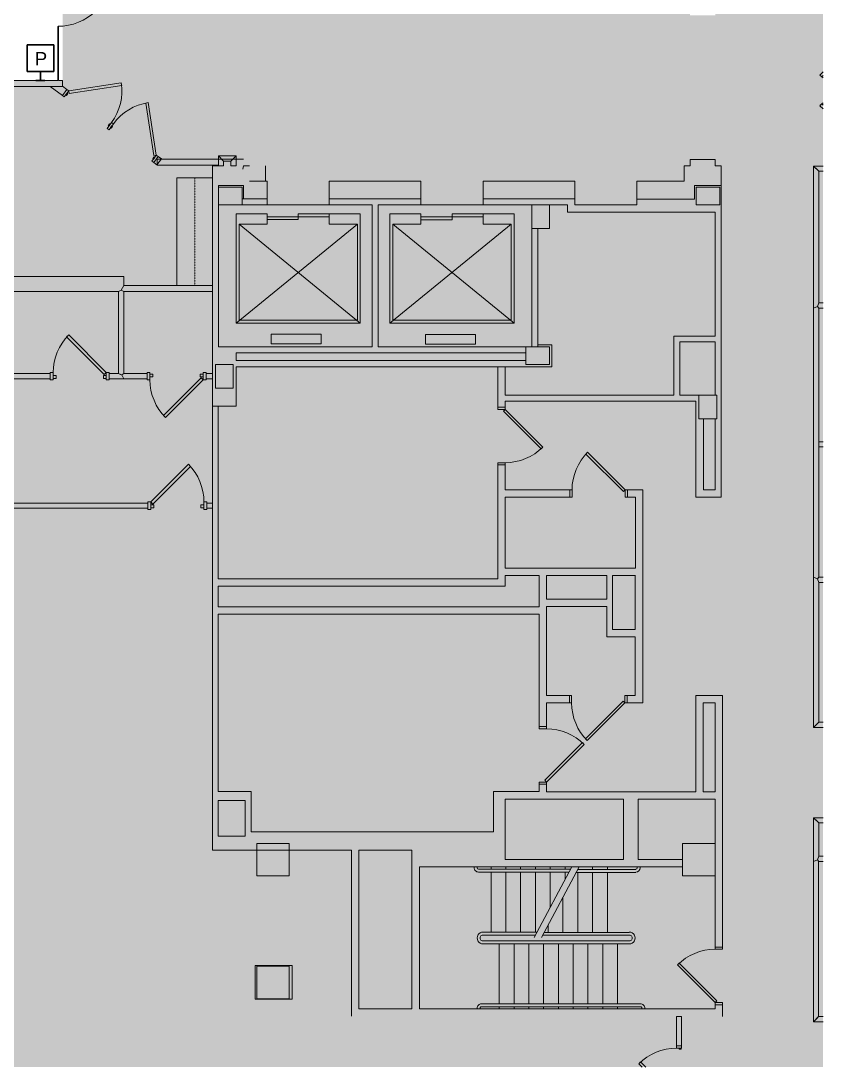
# Model space of a CAD drawing. Header units: inches. Extents: x 240 to 2120, y -1901 to 112.
# Drawn here: x 1568 to 2111, y -1901 to -1194 of the extents above; entities that cross this region are included whole.
import ezdxf

# ---------------------------------------------------------------- set-up
doc = ezdxf.new("R2010")
doc.units = ezdxf.units.IN
doc.header["$MEASUREMENT"] = 0
doc.linetypes.add('IMPORT-HIDDEN4 _2_', pattern=[0.09375, 0.0625, -0.03125])
doc.layers.get('DefPoints').update_dxf_attribs({"lineweight": 9})
for name, color, linetype, lineweight in [('8th floor - 800-805 background_dwg', 8, 'Continuous', 9), ('A-ANNO-NOTE', 131, 'Continuous', 13), ('A-DETL-GENF', 92, 'Continuous', 9), ('A-DOOR', 31, 'Continuous', 13), ('A-Door-Exst', 7, 'Continuous', 9), ('A-Wall-Bldg', 7, 'Continuous', 9), ('A-Wall-Exst', 7, 'Continuous', 9), ('A-WALL-PATT', 111, 'Continuous', 13), ('I-WALL', 2, 'Continuous', 13)]:
    doc.layers.add(name, color=color, linetype=linetype, lineweight=lineweight)
doc.styles.add('Arial', font='arial.ttf', dxfattribs={"height": 9})

# ---------------------------------------------------------------- blocks, each defined once
blk = doc.blocks.new('Single Glass Door - 36_ x 84_-4822611-FIRST FLOOR POWER _ SIGNAL')
at = {"layer": 'A-DOOR', "color": 8, "lineweight": 20}
for p, q in [((17.40625, -0.25), (17.90625, -0.25)), ((17.40625, -36.0625), (17.40625, -0.25)), ((17.90625, -0.25), (17.90625, -36.0625)), ((17.90625, -36.0625), (17.40625, -36.0625))]:
    blk.add_line(p, q, dxfattribs=at)
at = {"layer": 'A-DOOR', "lineweight": 9}
blk.add_arc((17.90625, -0.25), 35.8125, 179.5, 270, dxfattribs=at)
blk = doc.blocks.new('8th floor - 800-805 background_dwg-4807125-FIRST FLOOR POWER _ SIGNAL')
at = {"layer": 'A-Wall-Bldg'}
h = blk.add_hatch(color=256, dxfattribs=at)
h.paths.add_polyline_path([(2286.36, 1287.4), (2278.49, 1287.4), (2278.49, 1282.4), (2281.36, 1282.4), (2281.33, 1082.4), (2185.33, 1082.42), (2185.35, 1260.41), (2180.35, 1260.41), (2180.35, 1230.42), (2139.44, 1230.43), (2139.44, 1282.43), (2239.49, 1282.43), (2239.49, 1287.41), (2069.44, 1287.41), (2069.44, 1269.43), (2134.44, 1269.43), (2134.43, 1168.43), (2129.4, 1168.43), (2129.4, 1163.43), (2134.43, 1163.43), (2134.43, 1132.43), (2161.56, 1132.42), (2161.55, 968.64), (2134.41, 968.64), (2134.41, 946.41), (2014.41, 946.43), (2014.43, 1163.44), (2090.4, 1163.43), (2090.4, 1168.43), (2074.43, 1168.44), (2074.43, 1183.86), (2069.43, 1183.86), (2069.42, 1168.43), (2009.31, 1168.44), (2009.32, 1209.11), (2029.85, 1209.11), (2029.86, 1228.44), (2069.44, 1228.43), (2069.44, 1222.86), (2074.44, 1222.87), (2074.44, 1233.44), (1930.37, 1233.45), (1930.37, 1223.17), (1935.38, 1223.17), (1935.38, 1228.45), (1983.38, 1228.45), (1983.37, 1140.44), (1935.37, 1140.46), (1935.37, 1184.17), (1930.37, 1184.17), (1930.37, 1140.45), (1913.51, 1140.45), (1913.51, 1135.45), (1990.43, 1135.44), (1990.42, 946.43), (1873.7, 946.42), (1873.7, 942.46), (2173.94, 942.42), (2173.95, 972.42), (2169.41, 972.42), (2169.42, 994.42), (2173.95, 994.42), (2173.96, 1036.42), (2286.32, 1036.4), (2286.36, 1282.4)], flags=0)
h.paths.add_polyline_path([(2281.33, 1077.4), (2281.32, 1041.4), (2173.96, 1041.42), (2173.96, 1077.42), (2281.33, 1077.42)], flags=0)
h.paths.add_polyline_path([(2180.35, 1140.89), (2180.34, 1140.42), (2139.43, 1140.43), (2139.44, 1220.43), (2180.35, 1220.42)], flags=0)
h.paths.add_polyline_path([(2164.41, 964.64), (2164.41, 946.41), (2140.41, 946.43), (2140.41, 964.65), (2161.55, 964.64)], flags=0)
h.paths.add_polyline_path([(2134.44, 1274.43), (2134.44, 1274.43), (2074.44, 1274.43), (2074.44, 1282.44), (2134.44, 1282.41)], flags=0)
h.paths.add_polyline_path([(2024.85, 1228.44), (2024.84, 1213.1), (1988.38, 1213.11), (1988.38, 1228.45), (2024.85, 1228.45)], flags=0)
h.paths.add_polyline_path([(2009.43, 946.43), (2009.41, 946.43), (1995.41, 946.44), (1995.43, 1140.44), (1988.36, 1140.45), (1988.38, 1163.45), (2009.43, 1163.43), (2009.43, 1121.52)], flags=0)
h.paths.add_polyline_path([(2004.32, 1209.11), (2004.3, 1168.44), (1988.37, 1168.44), (1988.38, 1209.11), (2004.31, 1209.11)], flags=0)
h = blk.add_hatch(color=256, dxfattribs=at)
h.paths.add_polyline_path([(1733.74, 1265.49), (1733.74, 1268.51), (1724.72, 1268.51), (1724.72, 1286.48), (1711.37, 1286.45), (1711.37, 1282.48), (1706.97, 1282.48), (1706.97, 1265.49), (1711.37, 1265.49), (1711.37, 1261.48), (1721.73, 1261.48), (1721.73, 1229.47), (1733.74, 1229.47), (1733.74, 1261.48)], flags=0)
h.paths.add_polyline_path([(1733.72, 1170.47), (1733.72, 1187.47), (1721.73, 1187.47), (1721.72, 1125.47), (1733.72, 1125.47)], flags=0)
h.paths.add_polyline_path([(1733.71, 1050.47), (1733.71, 1083.47), (1721.71, 1083.47), (1721.7, 1021.47), (1733.71, 1021.47)], flags=0)
h = blk.add_hatch(color=256, dxfattribs=at)
h.paths.add_polyline_path([(1935.38, 1269.44), (1935.38, 1286.45), (1724.72, 1286.45), (1724.72, 1268.51), (1733.74, 1268.51), (1733.74, 1229.47), (1737.74, 1229.47), (1737.73, 1187.47), (1733.73, 1187.47), (1733.72, 1125.47), (1737.73, 1125.47), (1737.73, 1182.47), (1742.73, 1182.47), (1742.75, 1282.48), (1826.38, 1282.47), (1826.38, 1254.47), (1866.38, 1254.46), (1866.36, 1140.46), (1847.2, 1140.46), (1847.2, 1135.46), (1874.51, 1135.46), (1874.51, 1140.46), (1870.37, 1140.46), (1870.38, 1269.45), (1930.38, 1269.45)], flags=0)
h.paths.add_polyline_path([(1930.38, 1282.46), (1930.38, 1274.45), (1882.34, 1274.45), (1882.33, 1271.46), (1866.38, 1271.46), (1866.38, 1258.46), (1830.38, 1258.47), (1830.39, 1282.47), (1866.38, 1282.47), (1866.38, 1283.6), (1882.34, 1283.6), (1882.34, 1282.46), (1930.38, 1282.46)], flags=0)
h.paths.add_polyline_path([(1753.73, 1170.47), (1737.73, 1158.47), (1753.73, 1158.47), (1753.73, 1162.46)], flags=0)
h.paths.add_polyline_path([(1737.74, 1282.48), (1737.73, 1269.48), (1737.73, 1269.48), (1725.73, 1269.48), (1725.74, 1285.48), (1737.74, 1285.48), (1737.74, 1283.6)], flags=0)
for points in [[(1737.74, 1285.48), (1725.74, 1285.48), (1725.74, 1269.48), (1737.74, 1269.48), (1737.74, 1283.6)], [(1882.34, 1283.6), (1866.38, 1283.6), (1866.38, 1271.46), (1882.33, 1271.46), (1882.34, 1283.37)], [(2191.44, 1282.41), (2169.44, 1282.41), (2169.44, 1260.41), (2191.44, 1260.42), (2191.44, 1269.43)], [(1753.73, 1170.47), (1737.73, 1170.47), (1737.73, 1158.47), (1753.73, 1170.47)], [(1845.74, 1170.46), (1833.73, 1170.46), (1833.73, 1154.46), (1845.73, 1154.46), (1845.73, 1162.46)], [(1833.73, 1162.46), (1753.73, 1162.46), (1753.73, 1158.47), (1833.73, 1158.46), (1833.73, 1160.66)], [(2191.42, 994.42), (2169.42, 994.42), (2169.42, 972.42), (2191.42, 972.42)], [(2274.42, 994.41), (2252.42, 994.41), (2252.42, 972.41), (2274.42, 972.42)], [(1737.7, 979.47), (1733.7, 979.47), (1733.7, 962.47), (1737.7, 962.47), (1737.7, 979.47)], [(1737.7, 962.47), (1725.7, 962.47), (1725.7, 946.48), (1737.66, 946.48), (1737.69, 958.49)], [(1861.71, 956.45), (1845.71, 956.45), (1845.71, 944.46), (1861.7, 944.46), (1861.7, 946.48)]]:
    blk.add_hatch(color=256, dxfattribs=at).paths.add_polyline_path(points, flags=0)
h = blk.add_hatch(color=256, dxfattribs=at)
h.paths.add_polyline_path([(1737.72, 1054.47), (1737.72, 1054.47), (1786.58, 1052.43)], flags=0)
h.paths.add_polyline_path([(1711.32, 942.47), (1713.65, 946.47), (1711.32, 946.46), (1711.32, 944.46)], flags=0)
h.paths.add_polyline_path([(1873.7, 958.45), (1847.17, 958.46), (1847.2, 1171.92), (1832.33, 1171.92), (1832.33, 1162.46), (1833.73, 1162.46), (1833.73, 1170.46), (1845.74, 1170.46), (1845.73, 1154.46), (1842.85, 1154.46), (1842.82, 958.46), (1837.7, 958.46), (1837.73, 1154.46), (1833.73, 1154.46), (1833.71, 1054.46), (1737.71, 1054.47), (1737.71, 1083.47), (1733.72, 1083.47), (1733.71, 1021.47), (1737.71, 1021.47), (1737.72, 1050.47), (1833.71, 1050.46), (1833.7, 946.46), (1724.7, 946.48), (1724.7, 963.47), (1733.7, 963.47), (1733.7, 979.47), (1721.71, 979.47), (1722.29, 979.38), (1711.92, 979.38), (1711.33, 958.49), (1713.65, 958.49), (1713.64, 946.46), (1711.32, 942.47), (1873.7, 942.46), (1873.7, 956.45)], flags=0)
h.paths.add_polyline_path([(1861.71, 956.45), (1861.7, 944.45), (1845.7, 944.46), (1845.73, 956.49), (1845.73, 956.46), (1861.7, 956.45)], flags=0)
at = {"layer": 'A-Door-Exst', "flags": 128}
for points in [[(1650.23, 1355.41), (1651.18, 1354.47), (1649.94, 1353.23), (1647.76, 1355.41)], [(1670.36, 1355.41), (1669.41, 1354.46), (1670.65, 1353.23), (1672.83, 1355.41)], [(2307.87, 1259.75), (2306.37, 1259.75), (2306.37, 1256.25), (2307.87, 1256.25), (2307.87, 1259.75)], [(2307.87, 1259.5), (2308.5, 1259.5), (2308.5, 1258), (2307.87, 1258), (2307.87, 1259.5)], [(2320.63, 1235.48), (2317.18, 1232.03), (2318.42, 1230.8), (2320.63, 1233.01)]]:
    blk.add_lwpolyline(points, dxfattribs=at)
for points in [[(1708.19, 901.56), (1709.07, 902.77), (1705.04, 905.73), (1704.16, 904.52)], [(1704.16, 904.52), (1704.42, 902.79), (1668.84, 897.33), (1668.57, 899.06)], [(1706.78, 902.6), (1706.41, 902.09), (1705.2, 902.98), (1705.57, 903.48)], [(1660.67, 845.26), (1662.4, 845.53), (1656.94, 881.11), (1655.21, 880.85)], [(1686, 871.33), (1681.97, 874.29), (1682.86, 875.5), (1686.89, 872.54), (1686, 871.33), (1681.97, 874.29), (1682.86, 875.5), (1686.89, 872.54)], [(1684.59, 872.36), (1684.22, 871.86), (1683.01, 872.75), (1683.38, 873.25)], [(1685.48, 873.57), (1685.85, 874.08), (1684.64, 874.96), (1684.27, 874.46)], [(1664.7, 842.31), (1663.81, 841.1), (1659.78, 844.05), (1660.67, 845.26)], [(1663.29, 843.34), (1663.66, 843.84), (1662.45, 844.73), (1662.08, 844.23)]]:
    blk.add_lwpolyline(points, close=True, dxfattribs=at)
at = {"layer": 'A-Door-Exst'}
for centre, start, end in [((1624.49, 1378.69), 314.99198, 319.61213), ((1696.11, 1378.68), 220.36682, 224.99198), ((2343.87, 1256.25), 179.99895, 224.99895), ((1704.16, 904.52), 188.72557, 233.72557), ((1660.67, 845.26), 53.72557, 98.72557)]:
    blk.add_arc(centre, 36, start, end, dxfattribs=at)
at = {"layer": 'A-Wall-Bldg'}
for p, q in [((2172.74, 1260.42), (2190.24, 1260.42)), ((2185.85, 1231.74), (2185.35, 1231.74)), ((2277.83, 1231.91), (2277.83, 1124.41)), ((2279.84, 1231.91), (2279.84, 1124.41)), ((2280.83, 1234.91), (2281.33, 1234.91)), ((2280.83, 1232.91), (2281.33, 1232.91)), ((2185.85, 1229.74), (2185.35, 1229.74)), ((2187.03, 1228.74), (2187.03, 1189.53)), ((2189.03, 1188.46), (2189.03, 1228.74)), ((2229.54, 1166.86), (2229.54, 1224.34)), ((2231.54, 1165.79), (2231.54, 1224.34)), ((2235.33, 1224.34), (2235.33, 1125.48)), ((2237.33, 1224.34), (2237.33, 1125.48)), ((2229.54, 1209.53), (2189.04, 1209.53)), ((2237.34, 1216.41), (2277.84, 1216.41)), ((2281.35, 1216.41), (2279.85, 1216.41)), ((2237.33, 1206.41), (2277.83, 1206.41)), ((2281.35, 1206.41), (2279.85, 1206.41)), ((2185.53, 1199.53), (2187.03, 1199.53)), ((2229.54, 1199.53), (2189.04, 1199.53)), ((2237.33, 1196.41), (2277.83, 1196.41)), ((2281.35, 1196.41), (2279.85, 1196.41)), ((2185.34, 1190.43), (2233.04, 1164.99)), ((2229.54, 1189.54), (2189.04, 1189.54)), ((2233, 1160.01), (2185.33, 1185.44)), ((2186.83, 1184.64), (2186.83, 1122.41)), ((2188.83, 1183.57), (2188.83, 1122.41)), ((2237.33, 1186.41), (2277.83, 1186.41)), ((2281.35, 1186.41), (2279.85, 1186.41)), ((2186.83, 1180.89), (2185.33, 1180.89)), ((2188.83, 1180.9), (2193.85, 1180.9)), ((2229.54, 1179.53), (2205.78, 1179.53)), ((2237.33, 1176.41), (2277.83, 1176.41)), ((2281.35, 1176.41), (2279.85, 1176.41)), ((2186.83, 1170.89), (2185.33, 1170.89)), ((2188.83, 1170.9), (2212.59, 1170.9)), ((2229.54, 1169.53), (2224.52, 1169.53)), ((1753.73, 1162.47), (1833.73, 1162.47)), ((2186.82, 1160.9), (2185.32, 1160.9)), ((2188.84, 1160.89), (2229.34, 1160.89)), ((2229.34, 1161.96), (2229.34, 1125.48)), ((2231.34, 1125.48), (2231.34, 1160.9)), ((2237.33, 1166.41), (2277.83, 1166.41)), ((2281.34, 1166.42), (2279.84, 1166.42)), ((1842.82, 958.45), (1842.82, 1154.46)), ((2237.33, 1156.41), (2277.82, 1156.41)), ((2281.34, 1156.42), (2279.84, 1156.42)), ((2186.83, 1150.89), (2185.32, 1150.89)), ((2188.83, 1150.9), (2229.33, 1150.9)), ((2237.32, 1146.41), (2277.82, 1146.41)), ((2281.34, 1146.42), (2279.84, 1146.42)), ((2188.83, 1140.9), (2229.33, 1140.9)), ((2237.32, 1136.41), (2277.82, 1136.41)), ((2281.34, 1136.42), (2279.84, 1136.42)), ((1737.72, 1083.47), (1737.72, 1125.47)), ((2186.82, 1130.89), (2185.32, 1130.89)), ((2188.83, 1130.9), (2229.34, 1130.9)), ((2185.79, 1121.41), (2185.28, 1121.41)), ((2185.88, 1119.41), (2185.28, 1119.41)), ((2280.74, 1121.41), (2281.34, 1121.41)), ((2280.83, 1123.41), (2281.34, 1123.41)), ((1817.71, 1042.46), (1750.71, 960.47)), ((1737.71, 979.47), (1737.71, 1021.47)), ((1745.7, 979.47), (1745.7, 1021.47)), ((1711.33, 978.24), (1721.7, 978.24))]:
    blk.add_line(p, q, dxfattribs=at)
at = {"layer": 'A-Wall-Bldg', "flags": 128}
for points in [[(2180.35, 1260.42), (2180.35, 1230.42), (2139.44, 1230.42), (2139.44, 1282.43), (2239.49, 1282.43), (2239.49, 1287.41), (2069.44, 1287.41), (2069.44, 1269.43), (2134.44, 1269.43), (2134.44, 1168.43), (2129.4, 1168.43), (2129.4, 1163.43)], [(2286.36, 1287.4), (2278.49, 1287.4), (2278.49, 1282.4), (2281.36, 1282.4), (2281.36, 1082.4), (2185.33, 1082.4), (2185.33, 1260.42)], [(2240.99, 1282.39), (2239.49, 1282.39), (2239.49, 1287.39), (2240.99, 1287.39), (2240.99, 1282.39)], [(2278.49, 1282.38), (2276.99, 1282.38), (2276.99, 1287.38), (2278.49, 1287.38), (2278.49, 1282.38)], [(1847.2, 1135.46), (1874.51, 1135.46), (1876.01, 1135.46), (1876.01, 1140.46), (1874.51, 1140.46), (1874.51, 1135.46), (1874.51, 1140.46), (1870.37, 1140.46), (1870.37, 1269.45), (1935.38, 1269.45), (1935.38, 1286.45), (1711.37, 1286.45), (1711.37, 1282.48), (1706.97, 1282.48), (1706.97, 1265.49), (1711.37, 1265.49), (1711.37, 1261.48)], [(1733.74, 1229.47), (1733.74, 1268.51), (1724.72, 1268.51), (1724.72, 1286.48)], [(1725.73, 1269.48), (1737.73, 1269.48), (1737.73, 1285.48), (1725.74, 1285.48), (1725.74, 1269.48)], [(1733.72, 1125.47), (1737.73, 1125.47), (1737.73, 1182.47), (1742.73, 1182.47), (1742.73, 1282.48), (1826.38, 1282.48)], [(1847.2, 1140.46), (1866.36, 1140.46), (1866.36, 1254.46), (1826.38, 1254.46), (1826.38, 1282.47)], [(1866.38, 1271.46), (1882.33, 1271.46), (1882.33, 1283.6), (1866.38, 1283.6), (1866.38, 1258.46), (1830.38, 1258.46), (1830.38, 1282.47), (1866.38, 1282.47)], [(1882.34, 1282.46), (1930.38, 1282.46), (1930.38, 1274.45), (1882.44, 1274.45)], [(2074.44, 1282.44), (2134.44, 1282.44), (2134.44, 1274.43), (2074.44, 1274.43), (2074.44, 1282.44)], [(2169.44, 1260.42), (2169.44, 1282.42), (2191.44, 1282.42), (2191.44, 1260.42), (2169.44, 1260.42)], [(1711.37, 1261.48), (1721.73, 1261.48), (1721.73, 1229.47), (1737.74, 1229.47), (1737.74, 1187.47), (1733.73, 1187.47), (1733.73, 1125.47), (1721.72, 1125.47), (1721.72, 1187.47), (1733.73, 1187.47)], [(2074.44, 1222.87), (2074.44, 1233.44), (1930.37, 1233.44), (1930.37, 1223.17)], [(1930.37, 1184.17), (1930.37, 1185.67), (1935.37, 1185.67), (1935.37, 1184.17), (1935.37, 1140.45), (1983.37, 1140.45), (1983.37, 1228.45), (1935.38, 1228.45), (1935.38, 1223.17)], [(1988.38, 1228.45), (1988.38, 1213.11), (2024.84, 1213.11), (2024.84, 1228.44), (1988.38, 1228.44)], [(2074.44, 1183.86), (2074.44, 1185.36), (2069.44, 1185.36), (2069.43, 1183.86), (2069.43, 1168.43), (2009.31, 1168.43), (2009.31, 1209.11), (2029.85, 1209.11), (2029.85, 1228.44), (2069.44, 1228.44), (2069.44, 1222.86), (2069.44, 1221.37), (2074.44, 1221.37), (2074.44, 1222.87), (2069.44, 1222.87)], [(1935.37, 1223.17), (1935.37, 1221.67), (1930.37, 1221.67), (1930.37, 1223.17), (1935.37, 1223.17)], [(2139.44, 1220.43), (2180.35, 1220.43), (2180.35, 1140.42), (2139.43, 1140.42), (2139.43, 1220.43)], [(1988.37, 1168.44), (1988.37, 1209.11), (2004.32, 1209.11), (2004.32, 1168.44), (1988.37, 1168.44)], [(1935.37, 1184.17), (1930.37, 1184.17), (1930.37, 1140.45), (1913.51, 1140.45), (1913.51, 1135.45), (1913.51, 1140.45), (1912.01, 1140.45), (1912.01, 1135.45), (1913.51, 1135.45), (1990.43, 1135.45), (1990.43, 946.43), (1873.7, 946.43)], [(2090.4, 1168.43), (2074.43, 1168.43), (2074.43, 1183.86), (2069.43, 1183.86)], [(1753.73, 1158.47), (1753.73, 1170.47), (1737.73, 1170.47), (1737.73, 1158.47), (1753.73, 1158.47), (1833.73, 1158.47), (1833.73, 1054.46), (1737.71, 1054.46), (1737.71, 1083.47), (1733.72, 1083.47)], [(1873.7, 942.46), (1873.7, 958.45), (1847.17, 958.45), (1847.17, 1171.92), (1832.33, 1171.92), (1832.33, 1162.46)], [(1833.73, 1154.46), (1845.73, 1154.46), (1845.73, 1170.46), (1833.73, 1170.46), (1833.73, 1154.46)], [(2134.41, 946.41), (2014.41, 946.41), (2014.41, 1163.44), (2090.4, 1163.44), (2090.4, 1168.43), (2090.4, 1163.43)], [(2090.4, 1168.41), (2091.9, 1168.41), (2091.9, 1163.41), (2090.4, 1163.41)], [(2129.4, 1163.43), (2129.4, 1168.42), (2127.9, 1168.42), (2127.9, 1163.42), (2129.4, 1163.43), (2134.43, 1163.43), (2134.43, 1132.43), (2161.56, 1132.43), (2161.56, 968.64), (2134.41, 968.64), (2134.41, 946.41)], [(1988.37, 1163.45), (2009.43, 1163.45), (2009.43, 946.43), (1995.41, 946.43), (1995.41, 1140.44), (1988.36, 1140.44), (1988.36, 1163.45)], [(1837.73, 1154.47), (1837.73, 958.46), (1842.82, 958.46)], [(1817.73, 1146.46), (1743.73, 1146.46), (1743.73, 1125.47), (1750.73, 1125.47), (1750.73, 1144.47), (1815.73, 1144.47), (1815.73, 1064.46), (1750.72, 1064.46), (1817.73, 1146.46), (1817.73, 1062.46), (1750.73, 1144.47)], [(1743.73, 1125.47), (1743.73, 1104.47), (1747.72, 1104.47), (1747.72, 1083.47)], [(1745.71, 1083.47), (1745.71, 1104.47), (1745.71, 1125.47)], [(1825.25, 1120.3), (1831.79, 1120.3), (1831.79, 1086.55), (1825.25, 1086.55), (1825.25, 1120.3)], [(1733.7, 963.47), (1724.7, 963.47), (1724.7, 946.48), (1833.7, 946.48), (1833.7, 1050.46), (1737.72, 1050.46), (1737.72, 1021.47), (1733.71, 1021.47), (1721.7, 1021.47), (1721.7, 1083.47), (1733.72, 1083.47), (1733.72, 1021.47)], [(1817.72, 1062.46), (1743.72, 1062.46), (1743.72, 1083.47), (1750.72, 1083.47), (1750.72, 1064.47)], [(2281.32, 1041.4), (2281.32, 1077.4), (2173.96, 1077.4), (2173.96, 1041.42), (2281.32, 1041.42)], [(1815.7, 960.46), (1815.7, 1040.46), (1750.72, 1040.46), (1817.71, 958.46), (1743.7, 958.46), (1743.7, 979.47), (1750.71, 979.47), (1750.71, 960.47), (1815.7, 960.47)], [(1750.72, 1040.47), (1750.72, 1021.47), (1743.72, 1021.47), (1743.72, 1042.47), (1817.71, 1042.47), (1817.71, 958.46)], [(2286.32, 1036.4), (2173.96, 1036.4), (2173.96, 942.42), (1711.32, 942.42), (1711.32, 946.48), (1706.92, 946.48), (1706.92, 963.47)], [(1743.72, 1021.47), (1743.72, 1000.47), (1747.71, 1000.47), (1747.71, 979.47)], [(1825.23, 1015.97), (1831.77, 1015.97), (1831.77, 982.22), (1825.23, 982.22), (1825.23, 1015.97)], [(2169.41, 972.42), (2169.41, 994.42), (2191.41, 994.42), (2191.41, 972.42), (2169.41, 972.42)], [(2252.03, 971.39), (2274.81, 971.39), (2274.81, 996.41), (2252.03, 996.41), (2252.03, 971.39)], [(2252.41, 972.41), (2252.41, 994.41), (2274.42, 994.41), (2274.42, 972.41), (2252.41, 972.41)], [(1721.7, 967.48), (1721.7, 979.47), (1733.7, 979.47)], [(1737.7, 946.47), (1737.7, 962.47), (1737.7, 979.47), (1733.7, 979.47), (1733.7, 962.47)], [(1713.49, 962.98), (1711.33, 963.47), (1711.33, 967.48)], [(1737.7, 962.47), (1725.7, 962.47), (1725.7, 946.47)], [(2164.41, 946.41), (2164.41, 964.64), (2140.41, 964.64), (2140.41, 946.41), (2164.41, 946.41)], [(1861.71, 956.45), (1861.71, 944.45), (1845.71, 944.45), (1845.71, 956.46), (1861.71, 956.46)]]:
    blk.add_lwpolyline(points, dxfattribs=at)
for points in [[(2275.76, 1283.62), (2250.32, 1258.14), (2251.56, 1256.91), (2276.99, 1282.38)], [(1931.6, 1220.43), (1906.15, 1194.97), (1904.91, 1196.21), (1930.37, 1221.67)], [(2073.2, 1220.13), (2098.65, 1194.67), (2099.89, 1195.91), (2074.44, 1221.37)], [(2187.03, 1209.53), (2185.52, 1209.53)], [(2126.66, 1167.18), (2101.2, 1192.63), (2102.44, 1193.87), (2127.9, 1168.42)], [(1877.25, 1139.22), (1902.71, 1164.67), (1901.47, 1165.91), (1876.01, 1140.46)], [(2185.32, 1140.89), (2186.82, 1140.89)]]:
    blk.add_lwpolyline(points, close=True, dxfattribs=at)
at = {"layer": 'A-Wall-Bldg'}
for centre, radius, start, end in [((2276.87, 1282.3), 35.85, 179.81855, 225.08262), ((2185.85, 1228.74), 3, 359.99315, 89.99315), ((2280.83, 1231.91), 3, 90.00225, 180.00225), ((2280.83, 1231.91), 1, 90.00225, 180.00225), ((2185.85, 1228.74), 1, 359.99315, 89.99315), ((2233.36, 1224.34), 4, 359.98694, 179.99219), ((2233.36, 1224.34), 2, 359.98569, 179.99866), ((1930.35, 1221.64), 35.97, 224.99656, 270.03849), ((2074.49, 1221.29), 35.91, 269.92305, 315.02944), ((2127.91, 1168.42), 36.01, 135.01841, 180.00482), ((1876, 1140.45), 36.01, 359.9941, 44.97876), ((2233.34, 1125.48), 4, 180.00882, 0.01404), ((2233.34, 1125.48), 2, 180.00235, 0.01533), ((2185.79, 1122.41), 3, 270.0024, 0.00242), ((2185.79, 1122.41), 1, 270.0024, 0.00242), ((2280.83, 1124.41), 3, 180.00221, 270.00225), ((2280.83, 1124.41), 1, 180.00221, 270.00225)]:
    blk.add_arc(centre, radius, start, end, dxfattribs=at)
at = {"layer": 'A-Wall-Exst'}
for p, q in [((1989.42, 1352.45), (1807.54, 1352.45)), ((2178.15, 1355.41), (2178.15, 1352.43)), ((1657.63, 832.66), (1663.81, 841.1))]:
    blk.add_line(p, q, dxfattribs=at)
at = {"layer": 'A-Wall-Exst', "flags": 128}
for points in [[(1711.51, 1355.41), (1711.51, 1348.99), (1807.54, 1348.99)], [(1804.04, 1352.48), (1715.01, 1352.48), (1715.01, 1355.41)], [(1807.54, 1348.98), (1989.42, 1348.98), (2091.01, 1348.98), (2091.01, 1355.41)], [(2087.51, 1355.41), (2087.51, 1352.44), (1992.92, 1352.44)], [(2152.01, 1355.41), (2152.01, 1348.93), (2181.65, 1348.93), (2290.01, 1348.93), (2290.01, 1355.41)], [(2178.15, 1352.43), (2155.51, 1352.43), (2155.51, 1355.41)], [(2286.52, 1355.41), (2286.52, 1352.41), (2181.65, 1352.41), (2181.65, 1355.41)], [(2306.37, 1256.25), (2306.37, 1259.75), (2286.35, 1259.75), (2286.35, 1256.25), (2306.37, 1256.25)], [(1710.87, 946.47), (1706.87, 946.47), (1706.87, 905.15), (1710.87, 905.15), (1710.87, 946.47)], [(1663.81, 841.1), (1659.78, 844.05), (1657.52, 840.97)], [(1657.61, 840.97), (1657.61, 841.12), (1653.64, 841.12), (1653.64, 840.97)]]:
    blk.add_lwpolyline(points, dxfattribs=at)
for points in [[(1711.32, 955), (1711.32, 958.5), (1704.6, 958.5), (1704.6, 946.48), (1711.32, 946.48), (1711.32, 949.98), (1708.1, 949.98), (1708.1, 955)], [(1710.68, 904.96), (1706.65, 907.92), (1705.04, 905.73), (1709.07, 902.77)]]:
    blk.add_lwpolyline(points, close=True, dxfattribs=at)
at = {"layer": 'A-WALL-PATT', "color": 7, "lineweight": 9}
for p, q in [((2286.35, 1256.25), (2286.35, 1259.75)), ((2306.37, 1259.75), (2306.37, 1256.25)), ((1711.32, 958.5), (1711.32, 955)), ((1711.32, 949.98), (1711.32, 946.48)), ((1706.87, 946.47), (1710.87, 946.47)), ((1851.82, 942.45), (1855.32, 942.45)), ((1939.32, 942.44), (1942.82, 942.44)), ((1855.32, 938.22), (1851.82, 938.22)), ((1942.82, 938.73), (1939.32, 938.73)), ((1709.07, 902.77), (1705.04, 905.73)), ((1706.65, 907.92), (1710.68, 904.96)), ((1710.87, 905.14), (1706.87, 905.14)), ((1786.19, 882.46), (1792.3, 882.46)), ((1659.78, 844.05), (1663.81, 841.1)), ((1653.64, 841.12), (1657.64, 841.12))]:
    blk.add_line(p, q, dxfattribs=at)
at = {"layer": 'A-WALL-PATT', "color": 7, "lineweight": 9, "flags": 128}
for points in [[(1714.13, 1351.62), (1715.01, 1352.49), (1711.51, 1348.99)], [(1806.37, 1351.6), (1807.54, 1352.48), (1806.37, 1351.6), (1804.04, 1352.48), (1806.37, 1351.6), (1807.54, 1348.98)], [(1989.42, 1352.45), (1990.59, 1351.58), (1989.42, 1348.95), (1990.59, 1351.58)], [(1991.17, 1351.8), (1990.59, 1351.58), (1992.92, 1352.45)], [(2088.38, 1351.56), (2087.51, 1352.44), (2088.38, 1351.56), (2091.01, 1348.94)], [(2154.63, 1351.55), (2155.51, 1352.43), (2152.01, 1348.93)], [(2180.48, 1351.55), (2181.65, 1352.43), (2180.48, 1351.55), (2178.15, 1352.43), (2180.48, 1351.55), (2181.65, 1348.93)], [(2286.51, 1352.41), (2287.38, 1351.54), (2290.01, 1348.91)], [(1704.6, 958.5), (1708.1, 955)], [(1704.6, 946.48), (1708.1, 949.98)], [(1795.27, 880.79), (1796.32, 878.96), (1795.27, 880.79), (1795.59, 881.3), (1796.32, 882.46), (1795.27, 880.79), (1792.3, 882.46)], [(1851.82, 878.96), (1852.7, 881.3), (1855.32, 882.46), (1852.7, 881.3), (1851.82, 882.46), (1852.7, 881.3), (1852.51, 880.79)]]:
    blk.add_lwpolyline(points, close=True, dxfattribs=at)
for points in [[(1901.33, 1352.48), (1900.16, 1352.48), (1897.83, 1352.48)], [(1792.3, 942.46), (1795.27, 942.46), (1796.32, 942.46)], [(1939.32, 898.73), (1940.19, 898.73), (1942.82, 898.73)], [(1851.82, 898.22), (1852.7, 898.22), (1855.32, 898.22)], [(1855.32, 872.71), (1852.7, 872.71), (1851.82, 872.71)], [(1851.82, 832.71), (1854.45, 832.71), (1855.32, 832.71)]]:
    blk.add_lwpolyline(points, dxfattribs=at)
at = {"layer": 'DefPoints'}
for p, q in [((1804.04, 1355.41), (1804.04, 1352.48)), ((1807.54, 1352.48), (1807.54, 1355.41)), ((1989.42, 1355.41), (1989.42, 1352.45)), ((1992.92, 1352.45), (1992.92, 1355.41)), ((2286.51, 1355.41), (2286.51, 1352.41))]:
    blk.add_line(p, q, dxfattribs=at)
at = {"layer": 'DefPoints', "linetype": 'IMPORT-HIDDEN4 _2_'}
blk.add_line((1719.32, 930.47), (1792.32, 930.47), dxfattribs=at)
at = {"layer": 'DefPoints', "flags": 128}
for points in [[(1897.83, 1355.41), (1897.83, 1352.48), (1901.33, 1352.48), (1901.33, 1355.41)], [(2286.51, 1352.41), (2181.65, 1352.41), (2181.65, 1355.41)], [(1719.32, 942.47), (1719.32, 918.47), (1792.32, 918.47), (1792.32, 942.46), (1719.32, 942.46)], [(1855.32, 898.22), (1851.82, 898.22), (1851.82, 882.46), (1796.32, 882.46), (1796.32, 942.46), (1792.3, 942.46), (1792.3, 882.46), (1786.19, 882.46), (1786.19, 684.96), (1792.3, 684.96), (1792.3, 635.46), (1792.3, 622.56), (1796.32, 622.56), (1796.32, 631.96), (1821.17, 631.96), (1821.17, 570.87), (1820.66, 570.87), (1796.32, 580.7), (1796.32, 582.56), (1792.3, 582.56), (1792.3, 578.55), (1819.98, 567.37), (1824.67, 567.37)], [(1939.32, 938.73), (1942.82, 938.73), (1942.82, 942.44), (1939.32, 942.44), (1939.32, 938.73)], [(1943.57, 936.73), (1943.57, 938.73), (1938.57, 938.73), (1938.57, 936.73), (1943.57, 936.73)], [(1942.57, 936.73), (1942.57, 934.73), (1940.57, 934.73), (1940.57, 936.73), (1942.57, 936.73)], [(1855.32, 681.45), (1887.79, 681.45), (1939.29, 681.45), (1939.29, 677.11), (1942.79, 677.11), (1942.79, 684.94), (1942.79, 898.73), (1939.32, 898.73), (1939.32, 684.94), (1887.79, 684.94)], [(1943.57, 900.73), (1943.57, 898.73), (1938.57, 898.73), (1938.57, 900.73), (1943.57, 900.73)], [(1942.57, 900.73), (1942.57, 902.73), (1940.57, 902.73), (1940.57, 900.73), (1942.57, 900.73)], [(1796.32, 878.96), (1851.82, 878.96), (1851.82, 872.71), (1855.32, 872.71), (1855.32, 882.46), (1855.32, 898.22)], [(1887.79, 684.95), (1887.79, 710.2), (1855.32, 710.2), (1855.32, 832.71), (1851.82, 832.71), (1851.82, 710.2), (1851.82, 684.95), (1796.32, 684.95), (1796.32, 878.96)]]:
    blk.add_lwpolyline(points, dxfattribs=at)
for points in [[(1855.32, 942.45), (1851.82, 942.45), (1851.82, 938.22), (1855.32, 938.22)], [(1851.07, 936.22), (1851.07, 938.22), (1856.07, 938.22), (1856.07, 936.22)], [(1852.07, 936.22), (1852.07, 934.22), (1854.07, 934.22), (1854.07, 936.22)], [(1856.07, 936.22), (1854.66, 934.8), (1880.12, 909.35), (1881.53, 910.76)], [(1938.57, 900.73), (1939.98, 902.14), (1914.53, 927.6), (1913.12, 926.19)], [(1851.07, 900.22), (1851.07, 898.22), (1856.07, 898.22), (1856.07, 900.22)], [(1852.07, 900.22), (1852.07, 902.22), (1854.07, 902.22), (1854.07, 900.22)], [(1851.07, 870.71), (1852.49, 869.29), (1827.03, 843.84), (1825.62, 845.25)], [(1856.07, 870.71), (1856.07, 872.71), (1851.07, 872.71), (1851.07, 870.71)], [(1855.07, 870.71), (1855.07, 868.71), (1853.07, 868.71), (1853.07, 870.71)], [(1856.07, 834.71), (1856.07, 832.71), (1851.07, 832.71), (1851.07, 834.71)], [(1855.07, 834.71), (1855.07, 836.71), (1853.07, 836.71), (1853.07, 834.71)]]:
    blk.add_lwpolyline(points, close=True, dxfattribs=at)
at = {"layer": 'DefPoints'}
for centre, start, end in [((1938.57, 900.73), 89.99154, 134.99154), ((1856.07, 936.22), 270, 315), ((1851.07, 870.71), 225, 270)]:
    blk.add_arc(centre, 36, start, end, dxfattribs=at)

msp = doc.modelspace()

# ---------------------------------------------------------------- hatches: boundary and pattern name
at = {"layer": 'A-DETL-GENF'}
h = msp.add_hatch(color=254, dxfattribs=at)
h.paths.add_polyline_path([(768.71, -1901.45), (848.14, -1901.45), (893.48, -1789.26), (903.31, -1793.24), (859.57, -1901.45), (2110.78, -1901.45), (2110.78, -176.86), (2008.52, -429.97), (1892.39, -383.05), (1892.39, -747.55), (1888.89, -747.53), (1888.89, -489.42), (1881.89, -489.42), (1881.89, -485.92), (1888.89, -485.92), (1888.89, -381.64), (1871.3, -374.53), (1913.44, -270.22), (1928.64, -276.36), (1927.33, -279.61), (1915.37, -274.78), (1875.85, -372.6), (2006.58, -425.41), (2068.3, -272.67), (1992.86, -242.19), (1970.67, -297.12), (1964.41, -294.59), (1965.72, -291.35), (1968.74, -292.56), (1989.62, -240.88), (1981.97, -237.79), (1983.28, -234.55), (2069.61, -269.42), (2110.78, -167.52), (2110.78, 42.18), (1940.83, 110.88), (1553.94, 110.88), (1494.21, -36.95), (1610.28, -83.84), (1608.97, -87.09), (1480.15, -35.04), (1481.46, -31.8), (1490.97, -35.64), (1550.16, 110.88), (1346.5, 110.88), (1315.87, 35.15), (1393.31, 3.82), (1393.43, 4.11), (1413.83, -4.13), (1413.75, -4.44), (1444.38, -16.81), (1443.06, -20.06), (1412.41, -7.67), (1405.5, -24.75), (1385.1, -16.51), (1392, 0.57), (1294.39, 40.06), (1295.7, 43.3), (1312.62, 36.46), (1342.72, 110.88), (1145.86, 110.88), (1150.94, 108.82), (1148.52, 102.84), (1258.62, 58.3), (1257.31, 55.06), (1147.2, 99.6), (1139.52, 80.6), (1115.51, 90.32), (1123.83, 110.88), (631.53, 110.88), (624.73, 94.03), (792.9, 26), (797.01, 36.17), (959.52, -29.48), (958.26, -32.61), (992.67, -46.53), (992.63, -46.63), (994.78, -47.5), (992.9, -52.14), (941.31, -31.15), (849.57, 5.96), (814.09, -81.84), (958.72, -140.67), (994.81, -155.26), (1030.39, -67.29), (1026.24, -65.61), (1028.12, -60.98), (1029.71, -61.62), (1029.75, -61.53), (1058.18, -73.03), (1058.18, -73.13), (1059, -73.46), (1057.13, -78.1), (1037.81, -70.29), (1002.22, -158.26), (1015.08, -163.45), (1018.42, -155.21), (1038.81, -163.45), (1030.57, -183.85), (1010.17, -175.6), (1010.93, -173.71), (998.08, -168.51), (976.49, -221.88), (1215.66, -318.63), (1265.23, -195.93), (1222.67, -178.72), (1234.4, -149.74), (1090.72, -91.66), (1092.59, -87.03), (1095.23, -88.1), (1095.26, -88.03), (1285.7, -165.08), (1283.82, -169.72), (1280.66, -168.44), (1244.39, -258.21), (1281.37, -273.17), (1285.43, -263.13), (1305.83, -271.37), (1298.33, -289.91), (1307.84, -293.76), (1347.55, -195.48), (1317.23, -183.22), (1319.1, -178.59), (1352.67, -192.15), (1350.81, -196.83), (1494.45, -254.87), (1496.31, -250.28), (1637.87, -307.47), (1637.86, -1157.84), (1596.49, -1157.84), (1596.49, -1238.44), (1393.68, -1238.48), (1390.34, -1246.85), (1390.34, -1238.44), (1388.86, -1238.44), (1388.86, -855.25), (1285.16, -925.18), (1265.15, -975.36), (1229.33, -960.88), (1199.86, -980.75), (1179.39, -995), (1206.13, -1033.42), (1190.34, -1072.48), (1093.05, -928.2), (1092.62, -927.66), (1092.08, -927.23), (1091.46, -926.93), (1090.79, -926.79), (1090.1, -926.8), (1089.43, -926.97), (1088.82, -927.28), (1040.99, -959.53), (1028.72, -950.31), (1016.73, -940.73), (1005.04, -930.78), (993.65, -920.48), (982.58, -909.85), (971.84, -898.88), (960.67, -886.71), (951.38, -876), (941.31, -863.63), (932.34, -851.92), (923.37, -839.46), (914.79, -826.73), (906.6, -813.75), (898.8, -800.52), (891.41, -787.07), (884.43, -773.4), (877.86, -759.52), (871.72, -745.45), (866.01, -731.2), (860.73, -716.79), (855.89, -702.22), (851.5, -687.51), (847.55, -672.68), (895.3, -640.47), (895.87, -640), (896.35, -639.3), (896.59, -638.72), (896.69, -637.99), (896.59, -637.19), (896.31, -636.49), (811.28, -510.38), (305.2, -510.38), (305.2, -339.24), (300.95, -339.24), (300.95, -335.74), (343.64, -335.74), (357.87, -300.53), (351.67, -298.02), (362.17, -272.03), (368.37, -274.53), (394.33, -210.29), (355.22, -194.49), (356.53, -191.24), (362.31, -193.57), (381.76, -145.42), (375.99, -143.08), (377.3, -139.84), (416.41, -155.63), (461.67, -43.6), (434.32, -32.55), (437.22, -25.37), (440.47, -26.68), (438.87, -30.62), (552.11, -76.36), (596.87, 34.43), (483.64, 80.18), (475.59, 60.26), (481.6, 57.83), (472.61, 35.57), (466.6, 38), (455.45, 10.41), (452.21, 11.72), (463.35, 39.31), (450.36, 44.57), (459.35, 66.82), (472.35, 61.57), (481.71, 84.74), (598.18, 37.68), (627.76, 110.88), (239.63, 110.88), (239.63, -1901.45), (699.56, -1901.45)], flags=0)
h.paths.add_polyline_path([(2042.78, -1867.18), (1791.78, -1867.14), (1791.78, -1754.78), (1749.79, -1754.77), (1749.79, -1772.24), (1727.79, -1772.24), (1727.79, -1754.77), (1697.8, -1754.77), (1697.85, -1292.15), (1701.85, -1294.47), (1713.86, -1294.47), (1713.86, -1292.15), (1734.76, -1292.74), (1734.76, -1303.1), (1734.84, -1302.52), (1734.84, -1318.53), (1701.85, -1318.49), (1701.85, -1414.52), (1805.83, -1414.53), (1805.83, -1318.54), (1776.85, -1318.53), (1776.85, -1302.53), (1838.84, -1302.53), (1838.84, -1314.53), (1838.84, -1314.54), (1838.84, -1318.54), (1809.84, -1318.54), (1809.84, -1414.54), (1913.83, -1414.55), (1913.84, -1318.55), (1880.85, -1318.55), (1880.85, -1302.54), (1942.84, -1302.55), (1942.84, -1314.55), (1942.84, -1314.56), (1942.84, -1318.55), (1984.84, -1318.55), (1984.85, -1302.55), (2016.85, -1302.55), (2016.85, -1292.19), (2020.86, -1292.19), (2020.86, -1287.79), (2037.86, -1287.8), (2037.86, -1292.2), (2041.86, -1292.2), (2041.83, -1516.2), (2024.82, -1516.21), (2024.82, -1451.2), (1895.83, -1451.19), (1895.82, -1455.33), (1890.83, -1455.33), (1890.83, -1428.02), (1713.83, -1428.02), (1713.82, -1454.52), (1701.82, -1454.52), (1701.82, -1571.24), (1890.81, -1571.25), (1890.83, -1494.33), (1895.83, -1494.33), (1895.83, -1511.19), (1939.54, -1511.2), (1939.54, -1516.19), (1895.82, -1516.19), (1895.82, -1564.19), (1983.82, -1564.19), (1983.82, -1516.2), (1978.54, -1516.19), (1978.54, -1511.2), (1988.82, -1511.2), (1988.81, -1655.26), (1978.24, -1655.26), (1978.24, -1650.26), (1983.81, -1650.25), (1983.81, -1610.67), (1964.48, -1610.67), (1964.48, -1590.14), (1923.81, -1590.15), (1923.81, -1650.25), (1939.24, -1650.26), (1939.24, -1655.26), (1923.81, -1655.27), (1923.8, -1671.22), (1918.81, -1671.22), (1918.81, -1595.25), (1701.8, -1595.25), (1701.8, -1715.23), (1724.02, -1715.23), (1724.02, -1742.37), (1887.8, -1742.37), (1887.8, -1715.25), (1918.8, -1715.25), (1918.81, -1710.22), (1923.8, -1710.22), (1923.8, -1715.25), (2024.8, -1715.26), (2024.81, -1650.26), (2042.81, -1650.26), (2042.78, -1820.31), (2037.8, -1820.31), (2037.78, -1720.27), (1985.8, -1720.27), (1985.8, -1761.17), (2015.78, -1761.17), (2015.79, -1750.26), (2037.79, -1750.26), (2037.78, -1772.26), (2015.78, -1772.26), (2015.78, -1766.17), (1837.78, -1766.16), (1837.79, -1862.15), (2037.78, -1862.15), (2037.8, -1859.32), (2042.78, -1859.31), (2042.78, -1862.18)], flags=0)
h.paths.add_polyline_path([(1832.78, -1862.15), (1832.79, -1862.14), (1832.79, -1754.79), (1796.79, -1754.78), (1796.79, -1862.14)], flags=0)
h.paths.add_polyline_path([(1749.78, -1855.24), (1727.78, -1855.24), (1727.79, -1833.24), (1749.79, -1833.24)], flags=0)
h.paths.add_polyline_path([(1203.49, -1816.96), (1180.75, -1816.96), (1180.75, -1787.96), (1203.5, -1787.96), (1203.49, -1816.96)], flags=0)
h.paths.add_polyline_path([(1434.17, -1800.49), (1411.58, -1767.17), (1435.8, -1750.77), (1458.38, -1784.08), (1434.17, -1800.49)], flags=0)
h.paths.add_polyline_path([(1975.79, -1761.17), (1975.79, -1720.26), (1895.8, -1720.26), (1895.8, -1761.17), (1923.8, -1761.17)], flags=0)
h.paths.add_polyline_path([(1720.02, -1745.23), (1720.02, -1721.23), (1701.79, -1721.23), (1701.8, -1745.23), (1703.47, -1745.23)], flags=0)
h.paths.add_polyline_path([(2029.8, -1715.26), (2037.81, -1715.26), (2037.78, -1655.26), (2029.81, -1655.26), (2029.8, -1715.26)], flags=0)
h.paths.add_polyline_path([(1983.81, -1605.67), (1983.82, -1605.67), (1983.82, -1569.2), (1968.48, -1569.2), (1968.48, -1605.67), (1983.81, -1605.67)], flags=0)
h.paths.add_polyline_path([(1895.82, -1590.25), (1918.81, -1590.25), (1918.81, -1569.19), (1895.82, -1569.19), (1895.81, -1576.26), (1701.81, -1576.24), (1701.81, -1590.25), (1895.82, -1590.25)], flags=0)
h.paths.add_polyline_path([(1923.82, -1585.14), (1964.48, -1585.13), (1964.48, -1569.2), (1923.82, -1569.2), (1923.81, -1585.14)], flags=0)
h.paths.add_polyline_path([(1234.53, -1515.77), (1222.19, -1497.55), (1240.4, -1485.21), (1252.74, -1503.43)], flags=0)
h.paths.add_polyline_path([(2037.83, -1511.2), (2037.83, -1463.16), (2029.83, -1463.16), (2029.83, -1511.2)], flags=0)
h.paths.add_polyline_path([(1461.83, -1461.61), (1439.83, -1461.61), (1439.83, -1439.61), (1461.83, -1439.61)], flags=0)
h.paths.add_polyline_path([(2037.84, -1447.2), (2037.84, -1411.21), (2013.84, -1411.2), (2013.84, -1447.2), (2031.26, -1447.2)], flags=0)
h.paths.add_polyline_path([(2009.83, -1447.2), (2009.84, -1407.2), (2037.84, -1407.2), (2037.84, -1323.57), (1937.84, -1323.55), (1937.84, -1318.56), (1925.84, -1318.56), (1925.84, -1334.55), (1917.83, -1334.55), (1917.83, -1413.15), (1927.29, -1413.15), (1927.29, -1428.02), (1895.84, -1428.02), (1895.84, -1447.19), (2001.61, -1447.2)], flags=0)
h.paths.add_polyline_path([(1713.83, -1427.99), (1711.83, -1426.53), (1711.86, -1426.55)], flags=0)
h.paths.add_polyline_path([(1909.83, -1423.67), (1909.83, -1418.55), (1713.83, -1418.52), (1713.83, -1423.64), (1909.83, -1423.67)], flags=0)
h.paths.add_polyline_path([(2024.85, -1318.56), (2024.85, -1318.56), (2024.85, -1318.56)], flags=0)
h.paths.add_polyline_path([(1718.84, -1314.52), (1718.84, -1305.52), (1701.85, -1305.52), (1701.85, -1306.52), (1717.85, -1306.52), (1717.85, -1314.52)], flags=0)
h.paths.add_polyline_path([(1701.85, -1294.47), (1697.85, -1292.15), (1701.85, -1292.15)], flags=0)
h.paths.add_polyline_path([(1140.13, -1276.52), (1119.74, -1268.28), (1127.98, -1247.88), (1148.38, -1256.13)], flags=0)
h.paths.add_polyline_path([(1990.87, -1272.6), (1990.87, -1164.58), (2024.87, -1164.57), (2024.87, -1160.57), (2036.88, -1160.56), (2036.88, -1055.57), (2040.88, -1055.57), (2040.86, -1185.92), (2037.87, -1185.92), (2037.87, -1190.32), (2020.87, -1190.32), (2020.87, -1185.92), (2016.87, -1185.92), (2016.87, -1175.55), (1990.87, -1175.55)], flags=0)
h.paths.add_polyline_path([(1717.94, -1183.83), (1701.86, -1183.66), (1701.86, -1179.65), (1697.86, -1179.65), (1697.88, -1097.48), (1697.9, -985.53), (1702.89, -985.53), (1702.9, -1041.52), (1717.88, -1041.53), (1717.88, -1051.53), (1905.88, -1051.55), (1905.88, -1041.55), (1925.88, -1041.56), (1925.88, -1055.55), (1809.88, -1055.54), (1809.88, -1160.53), (1838.87, -1160.54), (1838.86, -1175.53), (1776.86, -1175.53), (1776.87, -1160.53), (1805.87, -1160.53), (1805.87, -1055.54), (1701.87, -1055.53), (1701.87, -1160.52), (1734.87, -1160.52), (1734.83, -1164.51), (1734.86, -1164.52), (1734.82, -1175.52), (1734.06, -1183.45), (1718.1, -1183.56)], flags=0)
h.paths.add_polyline_path([(1880.86, -1175.54), (1880.87, -1160.55), (1948.87, -1160.57), (1948.86, -1164.55), (1948.86, -1164.57), (1948.86, -1175.54)], flags=0)
h.paths.add_polyline_path([(1713.87, -1172.53), (1713.87, -1172.52), (1701.87, -1172.52)], flags=0)
h.paths.add_polyline_path([(2016.87, -1164.58), (1990.87, -1164.57), (1990.87, -1160.57), (2024.87, -1160.57), (2024.87, -1164.58)], flags=0)
h.paths.add_polyline_path([(1921.87, -1160.55), (1909.87, -1160.55), (1909.88, -1055.55), (1913.87, -1055.56), (1913.87, -1142.55), (1917.87, -1142.55), (1917.87, -1055.55), (1921.87, -1055.56), (1921.87, -1160.55)], flags=0)
h.paths.add_polyline_path([(2020.88, -1055.57), (2020.88, -1043.57), (2040.88, -1043.57), (2040.87, -1055.57), (2020.88, -1055.57)], flags=0)
h.paths.add_polyline_path([(1697.9, -898.37), (1697.92, -747.53), (1698.23, -747.53), (1698.23, -470.21), (1701.73, -470.21), (1701.73, -485.92), (1841.89, -485.96), (1841.89, -489.42), (1701.73, -489.42), (1701.73, -747.53), (2036.93, -747.57), (2036.93, -747.57), (2040.93, -747.57), (2040.93, -752.53), (1728.92, -752.53), (1728.9, -856.87), (1702.9, -856.88), (1702.9, -898.37)], flags=0)
h.paths.add_polyline_path([(2037.9, -889.57), (2015.9, -889.57), (2015.9, -867.56), (2037.9, -867.57)], flags=0)
h.paths.add_polyline_path([(1702.9, -889.53), (1702.9, -867.53), (1749.9, -867.53), (1749.9, -889.53), (1702.9, -889.52)], flags=0)
h.paths.add_polyline_path([(1724.45, -851.87), (1724.45, -752.53), (1702.9, -752.53), (1702.9, -851.87), (1703.51, -851.87)], flags=0)
h.paths.add_polyline_path([(713.83, -737.92), (688.79, -727.81), (695.59, -710.99), (720.62, -721.11), (713.97, -737.56)], flags=0)
h.paths.add_polyline_path([(473.33, -647.04), (451.84, -638.35), (460.83, -616.1), (482.32, -624.78), (474.65, -643.75)], flags=0)
h.paths.add_polyline_path([(1727.98, -601.81), (1727.98, -579.53), (1749.94, -579.53), (1749.98, -601.81)], flags=0)
h.paths.add_polyline_path([(2037.94, -601.56), (2015.94, -601.56), (2015.94, -579.56), (2037.94, -579.56)], flags=0)
h.paths.add_polyline_path([(1698.23, -430.21), (1698.23, -265.39), (1114.16, -29.41), (1115.47, -26.16), (1601.7, -222.61), (1623.43, -168.83), (1632.93, -172.67), (1631.62, -175.92), (1625.36, -173.39), (1604.94, -223.92), (1643.89, -239.65), (1664.3, -189.12), (1657.58, -186.41), (1658.89, -183.16), (1704.64, -201.65), (1703.33, -204.89), (1667.55, -190.43), (1647.13, -240.97), (1726.79, -273.15), (1747.21, -222.62), (1740.42, -219.88), (1741.73, -216.63), (1748.52, -219.37), (1753.92, -206.01), (1796.89, -223.37), (1795.58, -226.62), (1755.86, -210.57), (1728.95, -277.16), (1728.95, -289.53), (1751.97, -289.53), (1751.97, -322.54), (1827.01, -352.86), (1866.45, -255.25), (1828.92, -240.09), (1830.23, -236.84), (1871.01, -253.32), (1828.95, -357.42), (1725.45, -315.6), (1725.45, -276.38), (1701.73, -266.8), (1701.73, -430.21)], flags=0)
h.paths.add_polyline_path([(1207.25, -339.45), (1214.16, -322.33), (967.57, -222.58), (990.66, -165.51), (987.76, -164.34), (967.88, -213.52), (918.73, -193.66), (908.59, -218.78), (1182.19, -329.32)], flags=0)
h.paths.add_polyline_path([(242.95, -339.24), (242.95, -335.74), (260.95, -335.74), (260.95, -339.24)], flags=0)
h.paths.add_polyline_path([(1749.97, -321.73), (1749.97, -315.53), (1734.61, -315.53), (1736.2, -316.17)], flags=0)
h.paths.add_polyline_path([(2037.97, -313.57), (2015.97, -313.56), (2015.97, -291.56), (2037.97, -291.57), (2037.97, -307.47)], flags=0)
h.paths.add_polyline_path([(1749.97, -291.53), (1749.97, -291.53), (1749.97, -291.53)], flags=0)
h.paths.add_polyline_path([(1277.93, -281.67), (1279.87, -276.88), (1242.89, -261.92), (1240.94, -266.73), (1277.19, -281.37)], flags=0)
h.paths.add_polyline_path([(1944.88, -222.81), (1929.12, -216.44), (1930.43, -213.19), (1935.63, -215.29), (1987.54, -86.83), (1990.78, -88.14), (1938.88, -216.61), (1946.19, -219.56)], flags=0)
h.paths.add_polyline_path([(395.64, -207.04), (399.56, -197.32), (372.21, -186.27), (384.55, -155.73), (411.9, -166.77), (415.05, -158.87), (385.01, -146.73), (365.55, -194.89), (394.33, -206.51)], flags=0)
h.paths.add_polyline_path([(965.12, -207.01), (983.1, -162.51), (938.6, -144.56), (920.63, -189.03), (963.25, -206.26)], flags=0)
h.paths.add_polyline_path([(1892.03, -201.45), (1723.86, -133.48), (1725.16, -130.26), (1802.23, -161.39), (1864.13, -8.18), (1867.37, -9.49), (1805.47, -162.71), (1893.34, -198.21)], flags=0)
h.paths.add_polyline_path([(1266.54, -192.69), (1276.95, -166.94), (1237.64, -151.05), (1227.23, -176.79), (1266.35, -192.61)], flags=0)
h.paths.add_polyline_path([(1012.81, -169.08), (1013.2, -168.1), (1000.35, -162.9), (999.95, -163.88), (1011.41, -168.51)], flags=0)
h.paths.add_polyline_path([(411.15, -168.63), (411.15, -168.63), (410.15, -168.23)], flags=0)
h.paths.add_polyline_path([(992.54, -160.88), (992.93, -159.9), (992.85, -159.86), (992.8, -159.98), (940.86, -138.98), (940.52, -139.83), (990.36, -160)], flags=0)
h.paths.add_polyline_path([(1672.52, -132.67), (1652.12, -124.43), (1652.12, -124.36), (1651.93, -124.29), (1658.82, -107.23), (1646.06, -102.07), (1647.37, -98.83), (1660.13, -103.99), (1660.17, -103.89), (1668.75, -107.36), (1720.61, 21.02), (1710.42, 25.14), (1720.16, 49.25), (1744.26, 39.51), (1734.52, 15.4), (1723.85, 19.68), (1671.99, -108.67), (1680.57, -112.13), (1680.57, -112.2), (1688.07, -115.27), (1686.76, -118.52), (1679.43, -115.56), (1672.57, -132.53)], flags=0)
h.paths.add_polyline_path([(2000.45, -89.89), (1980.05, -81.64), (1988.29, -61.24), (2008.69, -69.49), (2008.39, -70.23)], flags=0)
h.paths.add_polyline_path([(1077.07, -14.42), (1072.05, -12.39), (1073.36, -9.15), (1078.38, -11.18)], flags=0)
h.paths.add_polyline_path([(1146.74, 103.78), (1148.33, 107.72), (1140.52, 110.88), (1129.18, 110.88), (1146.73, 103.78)], flags=0)
at = {"layer": 'A-WALL-PATT', "lineweight": 9}
h = msp.add_hatch(color=7, dxfattribs=at)
h.paths.add_polyline_path([(1593.75, -1234.44), (1593.75, -1197.84), (1593.25, -1197.84), (1593.25, -1234.44)], flags=0)
h.paths.add_polyline_path([(1593.25, -1161.84), (1593.75, -1161.84), (1593.75, -1157.84), (1593.25, -1157.84)], flags=0)
msp.add_hatch(color=7, dxfattribs=at).paths.add_polyline_path([(1596.34, -1238.44), (1596.34, -1234.44), (1394.34, -1234.44), (1394.34, -1238.44), (1526.05, -1238.44)], flags=0)

# ---------------------------------------------------------------- linework, layer by layer
at = {"layer": 'A-ANNO-NOTE', "lineweight": 30}
for p, q in [((1590.5, -1210.44), (1572.5, -1210.44)), ((1572.5, -1210.44), (1572.5, -1228.44)), ((1590.5, -1228.44), (1590.5, -1210.44)), ((1572.5, -1228.44), (1590.5, -1228.44)), ((1581.5, -1234.44), (1581.5, -1228.44)), ((1584.5, -1234.44), (1578.5, -1234.44))]:
    msp.add_line(p, q, dxfattribs=at)
at = {"layer": 'I-WALL', "color": 8, "lineweight": 20}
for p, q in [((1593.25, -1197.84), (1593.25, -1234.44)), ((1593.75, -1197.84), (1593.25, -1197.84)), ((1593.75, -1234.44), (1593.75, -1197.84)), ((1593.25, -1234.44), (1463.99, -1234.44)), ((1596.34, -1234.44), (1593.75, -1234.44)), ((1596.34, -1238.44), (1596.34, -1234.44)), ((1394.34, -1238.44), (1596.34, -1238.44))]:
    msp.add_line(p, q, dxfattribs=at)

# ---------------------------------------------------------------- block references
at = {"layer": '8th floor - 800-805 background_dwg', "color": 7, "rotation": 270.0000000000001}
msp.add_blockref('8th floor - 800-805 background_dwg-4807125-FIRST FLOOR POWER _ SIGNAL', (755.37, 419.18), dxfattribs=at)
msp.add_blockref('8th floor - 800-805 background_dwg-4807125-FIRST FLOOR POWER _ SIGNAL', (755.37, 419.18), dxfattribs=at)
msp.add_blockref('8th floor - 800-805 background_dwg-4807125-FIRST FLOOR POWER _ SIGNAL', (755.37, 419.18), dxfattribs=at)
msp.add_blockref('8th floor - 800-805 background_dwg-4807125-FIRST FLOOR POWER _ SIGNAL', (755.37, 419.18), dxfattribs=at)
at = {"layer": 'A-DOOR', "rotation": 89.99999999999999}
msp.add_blockref('Single Glass Door - 36_ x 84_-4822611-FIRST FLOOR POWER _ SIGNAL', (1593.5, -1179.84), dxfattribs=at)

# ---------------------------------------------------------------- texts
at = {"layer": 'A-ANNO-NOTE', "lineweight": 9, "insert": (1577.69, -1215.2), "char_height": 9, "width": 10.302, "attachment_point": 1, "style": 'Arial'}
msp.add_mtext('P', dxfattribs=at)

doc.saveas('drawing.dxf')
